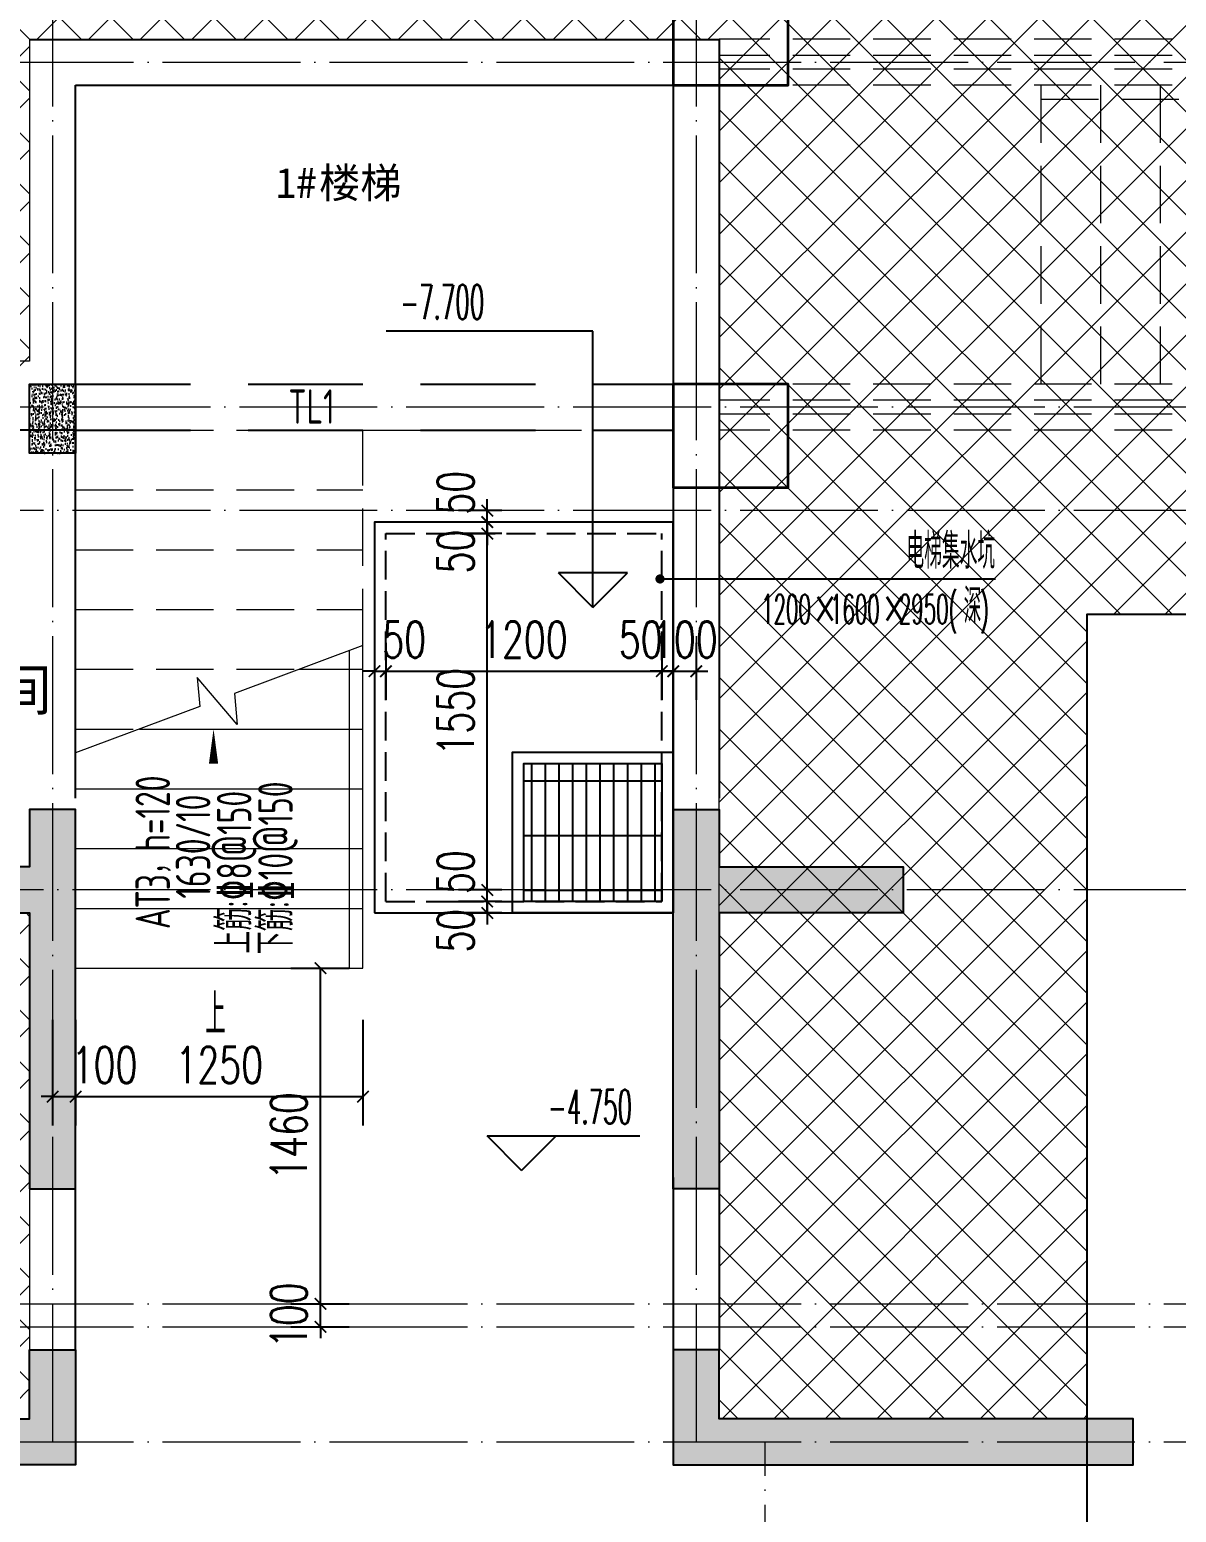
# Model space of a CAD drawing. Extents: x -812054 to 22247, y -644080 to 1003627.
# Drawn here: x -154630 to -149642, y -138653 to -132204 of the extents above; entities that cross this region are included whole.
import ezdxf
from ezdxf.enums import TextEntityAlignment as Align

# ---------------------------------------------------------------- set-up
doc = ezdxf.new("R2010")
doc.units = 0
doc.header["$LTSCALE"] = 1000
for name, pattern in [('#P_--_20B1_001_t3$0$DASH', [0.35, 0.25, -0.1]), ('DASHED', [0.75, 0.5, -0.25]), ('DOTE', [2.42, 2, -0.2, 0.02, -0.2]), ('HIDDEN', [0.375, 0.25, -0.125])]:
    doc.linetypes.add(name, pattern=pattern)
doc.layers.get('0').update_dxf_attribs({"linetype": 'CONTINUOUS'})
doc.layers.get('DEFPOINTS').update_dxf_attribs({"linetype": 'CONTINUOUS'})
for name, color, linetype in [('DIM_ELEV', 3, 'CONTINUOUS'), ('DIM_LEAD', 3, 'CONTINUOUS'), ('DIM_SYMB', 3, 'CONTINUOUS'), ('G', 1, 'CONTINUOUS'), ('HS-A-墙-砼', 41, 'CONTINUOUS'), ('PUB_DIM', 3, 'CONTINUOUS'), ('PUB_TEXT', 2, 'CONTINUOUS'), ('S-Q墙实线', 6, 'CONTINUOUS'), ('S-Z柱实线', 6, 'CONTINUOUS'), ('S-梁', 4, 'DASHED'), ('TEXT', 2, 'CONTINUOUS'), ('WALL', 5, 'CONTINUOUS'), ('人防集水坑', 11, 'CONTINUOUS'), ('审核', 1, 'CONTINUOUS'), ('尺寸标注', 86, 'CONTINUOUS'), ('底图$0$PUB_HATCH', 252, 'CONTINUOUS'), ('排水', 155, 'CONTINUOUS')]:
    doc.layers.add(name, color=color, linetype=linetype)
for name, color, linetype, lineweight in [('DOTE', 19, 'DOTE', 9), ('STAIR', 2, 'CONTINUOUS', 18), ('填充', 251, 'CONTINUOUS', 5)]:
    doc.layers.add(name, color=color, linetype=linetype, lineweight=lineweight)
doc.styles.add('_TCH_DIM', font='SIMPLEX.shx', dxfattribs={"width": 0.7, "bigfont": 'GBCBIG.shx'})
doc.styles.add('_TCH_DIM_T3', font='SIMPLEX', dxfattribs={"width": 0.705882, "bigfont": 'GBCBIG'})
doc.styles.add('TSSD_REIN', font='tssdeng.shx', dxfattribs={"width": 0.7, "height": 300, "bigfont": 'tssdchn.shx'})
doc.styles.add('黑体', font='simhei.ttf')
doc.dimstyles.new('_TCH_ARCH&&50', dxfattribs={"dimtxt": 157.5, "dimasz": 50, "dimexe": 125, "dimexo": 150, "dimgap": 58.75, "dimtad": 1, "dimdec": 0, "dimzin": 0, "dimdsep": 46, "dimtxsty": '_TCH_DIM_T3', "dimblk": 'ARCHTICK', "dimcen": 0.09, "dimclrt": 7, "dimazin": 0, "dimtfac": 1, "dimtdec": 0, "dimtix": 1, "dimtmove": 2, "dimatfit": 3, "dimldrblk": 'ARCHTICK', "dimfxl": 1, "dimtolj": 1, "dimtzin": 0, "dimarcsym": 0})

# ---------------------------------------------------------------- blocks, each defined once
blk = doc.blocks.new('FSFSFASFSFESFSEF')
at = {"layer": '人防集水坑', "ltscale": 0.8}
h = blk.add_hatch(dxfattribs=at)
h.set_pattern_fill('GRATE', color=256, scale=75, style=0)
h.set_pattern_definition([(270, (-806039.36, 23438904.08), (59.53125, -2e-14), []), (360, (-806039.36, 23438904.08), (9e-14, 238.125), [])])
h.paths.add_polyline_path([(286466.6, 761315.5), (287066.6, 761315.5), (287066.6, 760715.5), (286466.6, 760715.5)])
at = {"layer": '人防集水坑', "color": 41, "linetype": '#P_--_20B1_001_t3$0$DASH', "ltscale": 0.5}
for p, q in [((285866.6, 762315.5), (287066.6, 762315.5)), ((285866.6, 760715.5), (285866.6, 762315.5)), ((287066.6, 760715.5), (287066.6, 762315.5)), ((285866.6, 760715.5), (286166.6, 760715.5)), ((286166.6, 760715.5), (287066.6, 760715.5))]:
    blk.add_line(p, q, dxfattribs=at)
at = {"layer": '人防集水坑'}
for points in [[(287116.6, 760665.5), (286416.6, 760665.5), (286416.6, 761365.5), (287116.6, 761365.5)], [(287066.6, 760715.5), (286466.6, 760715.5), (286466.6, 761315.5), (287066.6, 761315.5)]]:
    blk.add_lwpolyline(points, close=True, dxfattribs=at)
at = {"layer": '排水'}
blk.add_lwpolyline([(285816.6, 760665.5), (287116.6, 760665.5), (287116.6, 762365.5), (285816.6, 762365.5)], close=True, dxfattribs=at)
blk = doc.blocks.new('DFBFBFBGF')
at = {"layer": 'STAIR', "color": 246, "linetype": '#P_--_20B1_001_t3$0$DASH'}
for p, q in [((293136.3, 754230.1), (287316.6, 754230.1)), ((293136.3, 754030.1), (293136.3, 754230.1)), ((293136.3, 754160.1), (287316.6, 754160.1)), ((293136.3, 754100.1), (287316.6, 754100.1)), ((293136.3, 754030.1), (287316.6, 754030.1)), ((293136.3, 754030.1), (288716.3, 754030.1)), ((288716.3, 752730.1), (288716.3, 754030.1)), ((288976.3, 752730.1), (288976.3, 754030.1)), ((289236.3, 752730.1), (289236.3, 754030.1)), ((289496.3, 752730.1), (289496.3, 754030.1)), ((289756.3, 752730.1), (289756.3, 754030.1)), ((290016.3, 752730.1), (290016.3, 754030.1)), ((290276.3, 752730.1), (290276.3, 754030.1)), ((290536.3, 752730.1), (290536.3, 754030.1)), ((290796.3, 752730.1), (290796.3, 754030.1)), ((291056.3, 752730.1), (291056.3, 754030.1)), ((291316.3, 752730.1), (291316.3, 754030.1)), ((291576.3, 752730.1), (291576.3, 754030.1)), ((291836.3, 752730.1), (291836.3, 754030.1)), ((292096.3, 752730.1), (292096.3, 754030.1)), ((292356.3, 752730.1), (292356.3, 754030.1)), ((292616.3, 752730.1), (292616.3, 754030.1)), ((292876.3, 752730.1), (292876.3, 754030.1)), ((293136.3, 752730.1), (293136.3, 754030.1)), ((288716.3, 753970.1), (293136.3, 753970.1)), ((293136.3, 752730.1), (287316.6, 752730.1)), ((293136.3, 752730.1), (288716.3, 752730.1)), ((293136.3, 752530.1), (293136.3, 752730.1)), ((293136.3, 752660.1), (287316.6, 752660.1)), ((293136.3, 752600.1), (287316.6, 752600.1)), ((293136.3, 752530.1), (287316.6, 752530.1))]:
    blk.add_line(p, q, dxfattribs=at)
blk.add_lwpolyline([(293136.3, 754230.1), (294636.3, 754230.1), (294636.3, 752530.1), (293136.3, 752530.1)], close=True, dxfattribs=at)
at = {"layer": '审核', "color": 58, "linetype": 'HIDDEN', "ltscale": 0.2}
blk.add_line((289519.4, 752530.1), (289519.4, 754230.1), dxfattribs=at)
blk = doc.blocks.new('_ArchTick')
at = {"color": 0, "linetype": 'ByBlock', "const_width": 0.15}
blk.add_lwpolyline([(-0.5, -0.5), (0.5, 0.5)], dxfattribs=at)
blk = doc.blocks.new('*D1038')
at = {"layer": 'DEFPOINTS', "color": 0, "transparency": 16777216}
for p in [(-153644.1, -137746.1), (-153365.5, -137746.1), (-153644.1, -137846.1)]:
    blk.add_point(p, dxfattribs=at)
at = {"layer": '尺寸标注', "color": 0, "lineweight": -2, "transparency": 16777216}
for p, q in [((-153494.1, -137746.1), (-153240.5, -137746.1)), ((-153365.5, -137746.1), (-153365.5, -137696.1)), ((-153365.5, -137846.1), (-153365.5, -137746.1)), ((-153494.1, -137846.1), (-153240.5, -137846.1)), ((-153365.5, -137846.1), (-153365.5, -137896.1))]:
    blk.add_line(p, q, dxfattribs=at)
at = {"layer": '尺寸标注', "color": 0, "lineweight": -2, "transparency": 16777216, "xscale": 50, "yscale": 50, "zscale": 50}
for p, rotation in [((-153365.5, -137746.1), 269.9997333905758), ((-153365.5, -137846.1), 89.99973339057578)]:
    blk.add_blockref('_ArchTick', p, dxfattribs=dict(at, rotation=rotation))
at = {"layer": '尺寸标注', "color": 7, "transparency": 16777216, "insert": (-153503, -137796.1), "char_height": 157.5, "attachment_point": 5, "rotation": 89.99973, "style": '_TCH_DIM_T3'}
blk.add_mtext('\\A1;100', dxfattribs=at)
blk = doc.blocks.new('*D1039')
at = {"layer": 'DEFPOINTS', "color": 0, "transparency": 16777216}
for p in [(-153644.1, -136286.1), (-153365.5, -136286.1), (-153644.1, -137746.1)]:
    blk.add_point(p, dxfattribs=at)
at = {"layer": '尺寸标注', "color": 0, "lineweight": -2, "transparency": 16777216}
for p, q in [((-153494.1, -136286.1), (-153240.5, -136286.1)), ((-153365.5, -137746.1), (-153365.5, -136286.1)), ((-153494.1, -137746.1), (-153240.5, -137746.1))]:
    blk.add_line(p, q, dxfattribs=at)
at = {"layer": '尺寸标注', "color": 0, "lineweight": -2, "transparency": 16777216, "xscale": 50, "yscale": 50, "zscale": 50}
for p, rotation in [((-153365.5, -136286.1), 89.99973339057705), ((-153365.5, -137746.1), 269.999733390577)]:
    blk.add_blockref('_ArchTick', p, dxfattribs=dict(at, rotation=rotation))
at = {"layer": '尺寸标注', "color": 7, "transparency": 16777216, "insert": (-153503, -137016.1), "char_height": 157.5, "attachment_point": 5, "rotation": 89.99973, "style": '_TCH_DIM_T3'}
blk.add_mtext('\\A1;1460', dxfattribs=at)
blk = doc.blocks.new('*D1040')
at = {"layer": 'DEFPOINTS', "color": 0, "transparency": 16777216}
for p in [(-154430.6, -136361.3), (-153180.6, -136361.3), (-153180.6, -136845)]:
    blk.add_point(p, dxfattribs=at)
at = {"layer": '尺寸标注', "color": 0, "lineweight": -2, "transparency": 16777216}
for p, q in [((-154430.6, -136511.3), (-154430.6, -136970)), ((-153180.6, -136511.3), (-153180.6, -136970)), ((-154430.6, -136845), (-153180.6, -136845))]:
    blk.add_line(p, q, dxfattribs=at)
at = {"layer": '尺寸标注', "color": 0, "lineweight": -2, "transparency": 16777216, "xscale": 50, "yscale": 50, "zscale": 50, "rotation": 180}
blk.add_blockref('_ArchTick', (-154430.6, -136845), dxfattribs=at)
at = {"layer": '尺寸标注', "color": 0, "lineweight": -2, "transparency": 16777216, "xscale": 50, "yscale": 50, "zscale": 50}
blk.add_blockref('_ArchTick', (-153180.6, -136845), dxfattribs=at)
at = {"layer": '尺寸标注', "color": 7, "transparency": 16777216, "insert": (-153805.6, -136707.5), "char_height": 157.5, "attachment_point": 5, "style": '_TCH_DIM_T3'}
blk.add_mtext('\\A1;1250', dxfattribs=at)
blk = doc.blocks.new('*D1041')
at = {"layer": 'DEFPOINTS', "color": 0, "transparency": 16777216}
for p in [(-154530.6, -136361.3), (-154430.6, -136361.3), (-154430.6, -136845)]:
    blk.add_point(p, dxfattribs=at)
at = {"layer": '尺寸标注', "color": 0, "lineweight": -2, "transparency": 16777216}
for p, q in [((-154530.6, -136511.3), (-154530.6, -136970)), ((-154430.6, -136511.3), (-154430.6, -136970)), ((-154530.6, -136845), (-154580.6, -136845)), ((-154530.6, -136845), (-154430.6, -136845)), ((-154430.6, -136845), (-154380.6, -136845))]:
    blk.add_line(p, q, dxfattribs=at)
at = {"layer": '尺寸标注', "color": 0, "lineweight": -2, "transparency": 16777216, "xscale": 50, "yscale": 50, "zscale": 50}
blk.add_blockref('_ArchTick', (-154530.6, -136845), dxfattribs=at)
at = {"layer": '尺寸标注', "color": 0, "lineweight": -2, "transparency": 16777216, "xscale": 50, "yscale": 50, "zscale": 50, "rotation": 180}
blk.add_blockref('_ArchTick', (-154430.6, -136845), dxfattribs=at)
at = {"layer": '尺寸标注', "color": 7, "transparency": 16777216, "insert": (-154304.4, -136707.5), "char_height": 157.5, "attachment_point": 5, "style": '_TCH_DIM_T3'}
blk.add_mtext('\\A1;100', dxfattribs=at)
blk = doc.blocks.new('*D1047')
at = {"layer": 'DEFPOINTS', "color": 0, "transparency": 16777216}
for p in [(-153130.5, -134720.9), (-153080.5, -134720.9), (-153080.5, -134994.6)]:
    blk.add_point(p, dxfattribs=at)
at = {"layer": 'PUB_DIM', "color": 0, "lineweight": -2, "transparency": 16777216}
for p, q in [((-153130.5, -134870.9), (-153130.5, -135119.6)), ((-153080.5, -134870.9), (-153080.5, -135119.6)), ((-153130.5, -134994.6), (-153180.5, -134994.6)), ((-153130.5, -134994.6), (-153080.5, -134994.6)), ((-153080.5, -134994.6), (-153030.5, -134994.6))]:
    blk.add_line(p, q, dxfattribs=at)
at = {"layer": 'PUB_DIM', "color": 0, "lineweight": -2, "transparency": 16777216, "xscale": 50, "yscale": 50, "zscale": 50}
blk.add_blockref('_ArchTick', (-153130.5, -134994.6), dxfattribs=at)
at = {"layer": 'PUB_DIM', "color": 0, "lineweight": -2, "transparency": 16777216, "xscale": 50, "yscale": 50, "zscale": 50, "rotation": 180}
blk.add_blockref('_ArchTick', (-153080.5, -134994.6), dxfattribs=at)
at = {"layer": 'PUB_DIM', "color": 7, "transparency": 16777216, "insert": (-153001, -134857.1), "char_height": 157.5, "attachment_point": 5, "style": '_TCH_DIM_T3'}
blk.add_mtext('\\A1;50', dxfattribs=at)
blk = doc.blocks.new('*D1048')
at = {"layer": 'DEFPOINTS', "color": 0, "transparency": 16777216}
for p in [(-153080.5, -134720.9), (-151880.5, -134720.9), (-151880.5, -134994.6)]:
    blk.add_point(p, dxfattribs=at)
at = {"layer": 'PUB_DIM', "color": 0, "lineweight": -2, "transparency": 16777216}
for p, q in [((-153080.5, -134870.9), (-153080.5, -135119.6)), ((-151880.5, -134870.9), (-151880.5, -135119.6)), ((-153080.5, -134994.6), (-151880.5, -134994.6))]:
    blk.add_line(p, q, dxfattribs=at)
at = {"layer": 'PUB_DIM', "color": 0, "lineweight": -2, "transparency": 16777216, "xscale": 50, "yscale": 50, "zscale": 50, "rotation": 180}
blk.add_blockref('_ArchTick', (-153080.5, -134994.6), dxfattribs=at)
at = {"layer": 'PUB_DIM', "color": 0, "lineweight": -2, "transparency": 16777216, "xscale": 50, "yscale": 50, "zscale": 50}
blk.add_blockref('_ArchTick', (-151880.5, -134994.6), dxfattribs=at)
at = {"layer": 'PUB_DIM', "color": 7, "transparency": 16777216, "insert": (-152480.5, -134857.1), "char_height": 157.5, "attachment_point": 5, "style": '_TCH_DIM_T3'}
blk.add_mtext('\\A1;1200', dxfattribs=at)
blk = doc.blocks.new('*D1049')
at = {"layer": 'DEFPOINTS', "color": 0, "transparency": 16777216}
for p in [(-151880.5, -134720.9), (-151830.5, -134720.9), (-151830.5, -134994.6)]:
    blk.add_point(p, dxfattribs=at)
at = {"layer": 'PUB_DIM', "color": 0, "lineweight": -2, "transparency": 16777216}
for p, q in [((-151880.5, -134870.9), (-151880.5, -135119.6)), ((-151830.5, -134870.9), (-151830.5, -135119.6)), ((-151880.5, -134994.6), (-151930.5, -134994.6)), ((-151880.5, -134994.6), (-151830.5, -134994.6)), ((-151830.5, -134994.6), (-151780.5, -134994.6))]:
    blk.add_line(p, q, dxfattribs=at)
at = {"layer": 'PUB_DIM', "color": 0, "lineweight": -2, "transparency": 16777216, "xscale": 50, "yscale": 50, "zscale": 50}
blk.add_blockref('_ArchTick', (-151880.5, -134994.6), dxfattribs=at)
at = {"layer": 'PUB_DIM', "color": 0, "lineweight": -2, "transparency": 16777216, "xscale": 50, "yscale": 50, "zscale": 50, "rotation": 180}
blk.add_blockref('_ArchTick', (-151830.5, -134994.6), dxfattribs=at)
at = {"layer": 'PUB_DIM', "color": 7, "transparency": 16777216, "insert": (-151972.4, -134857.1), "char_height": 157.5, "attachment_point": 5, "style": '_TCH_DIM_T3'}
blk.add_mtext('\\A1;50', dxfattribs=at)
blk = doc.blocks.new('*D1050')
at = {"layer": 'DEFPOINTS', "color": 0, "transparency": 16777216}
for p in [(-151830.5, -134720.9), (-151730.5, -134720.9), (-151730.5, -134994.6)]:
    blk.add_point(p, dxfattribs=at)
at = {"layer": 'PUB_DIM', "color": 0, "lineweight": -2, "transparency": 16777216}
for p, q in [((-151830.5, -134870.9), (-151830.5, -135119.6)), ((-151730.5, -134870.9), (-151730.5, -135119.6)), ((-151830.5, -134994.6), (-151880.5, -134994.6)), ((-151830.5, -134994.6), (-151730.5, -134994.6)), ((-151730.5, -134994.6), (-151680.5, -134994.6))]:
    blk.add_line(p, q, dxfattribs=at)
at = {"layer": 'PUB_DIM', "color": 0, "lineweight": -2, "transparency": 16777216, "xscale": 50, "yscale": 50, "zscale": 50}
blk.add_blockref('_ArchTick', (-151830.5, -134994.6), dxfattribs=at)
at = {"layer": 'PUB_DIM', "color": 0, "lineweight": -2, "transparency": 16777216, "xscale": 50, "yscale": 50, "zscale": 50, "rotation": 180}
blk.add_blockref('_ArchTick', (-151730.5, -134994.6), dxfattribs=at)
at = {"layer": 'PUB_DIM', "color": 7, "transparency": 16777216, "insert": (-151780.5, -134857.1), "char_height": 157.5, "attachment_point": 5, "style": '_TCH_DIM_T3'}
blk.add_mtext('\\A1;100', dxfattribs=at)
blk = doc.blocks.new('*D1051')
at = {"layer": 'DEFPOINTS', "color": 0, "transparency": 16777216}
for p in [(-152639.9, -134296.1), (-152426.4, -134296.1), (-152426.4, -134346.1)]:
    blk.add_point(p, dxfattribs=at)
at = {"layer": 'PUB_DIM', "color": 0, "lineweight": -2, "transparency": 16777216}
for p, q in [((-152639.9, -134296.1), (-152639.9, -134246.1)), ((-152576.4, -134296.1), (-152764.9, -134296.1)), ((-152639.9, -134346.1), (-152639.9, -134296.1)), ((-152576.4, -134346.1), (-152764.9, -134346.1)), ((-152639.9, -134346.1), (-152639.9, -134396.1))]:
    blk.add_line(p, q, dxfattribs=at)
at = {"layer": 'PUB_DIM', "color": 0, "lineweight": -2, "transparency": 16777216, "xscale": 50, "yscale": 50, "zscale": 50}
for p, rotation in [((-152639.9, -134296.1), 270), ((-152639.9, -134346.1), 90)]:
    blk.add_blockref('_ArchTick', p, dxfattribs=dict(at, rotation=rotation))
at = {"layer": 'PUB_DIM', "color": 7, "transparency": 16777216, "insert": (-152777.4, -134218.3), "char_height": 157.5, "attachment_point": 5, "rotation": 90, "style": '_TCH_DIM_T3'}
blk.add_mtext('\\A1;50', dxfattribs=at)
blk = doc.blocks.new('*D1052')
at = {"layer": 'DEFPOINTS', "color": 0, "transparency": 16777216}
for p in [(-152639.9, -134346.1), (-152426.4, -134346.1), (-152426.4, -134396.1)]:
    blk.add_point(p, dxfattribs=at)
at = {"layer": 'PUB_DIM', "color": 0, "lineweight": -2, "transparency": 16777216}
for p, q in [((-152639.9, -134346.1), (-152639.9, -134296.1)), ((-152576.4, -134346.1), (-152764.9, -134346.1)), ((-152576.4, -134396.1), (-152764.9, -134396.1)), ((-152639.9, -134396.1), (-152639.9, -134346.1)), ((-152639.9, -134396.1), (-152639.9, -134446.1))]:
    blk.add_line(p, q, dxfattribs=at)
at = {"layer": 'PUB_DIM', "color": 0, "lineweight": -2, "transparency": 16777216, "xscale": 50, "yscale": 50, "zscale": 50}
for p, rotation in [((-152639.9, -134346.1), 270), ((-152639.9, -134396.1), 90)]:
    blk.add_blockref('_ArchTick', p, dxfattribs=dict(at, rotation=rotation))
at = {"layer": 'PUB_DIM', "color": 7, "transparency": 16777216, "insert": (-152777.4, -134474.4), "char_height": 157.5, "attachment_point": 5, "rotation": 90, "style": '_TCH_DIM_T3'}
blk.add_mtext('\\A1;50', dxfattribs=at)
blk = doc.blocks.new('*D1053')
at = {"layer": 'DEFPOINTS', "color": 0, "transparency": 16777216}
for p in [(-152639.9, -134396.1), (-152426.4, -134396.1), (-152426.4, -135946.1)]:
    blk.add_point(p, dxfattribs=at)
at = {"layer": 'PUB_DIM', "color": 0, "lineweight": -2, "transparency": 16777216}
for p, q in [((-152576.4, -134396.1), (-152764.9, -134396.1)), ((-152639.9, -135946.1), (-152639.9, -134396.1)), ((-152576.4, -135946.1), (-152764.9, -135946.1))]:
    blk.add_line(p, q, dxfattribs=at)
at = {"layer": 'PUB_DIM', "color": 0, "lineweight": -2, "transparency": 16777216, "xscale": 50, "yscale": 50, "zscale": 50}
for p, rotation in [((-152639.9, -134396.1), 90), ((-152639.9, -135946.1), 270)]:
    blk.add_blockref('_ArchTick', p, dxfattribs=dict(at, rotation=rotation))
at = {"layer": 'PUB_DIM', "color": 7, "transparency": 16777216, "insert": (-152777.4, -135171.1), "char_height": 157.5, "attachment_point": 5, "rotation": 90, "style": '_TCH_DIM_T3'}
blk.add_mtext('\\A1;1550', dxfattribs=at)
blk = doc.blocks.new('*D1054')
at = {"layer": 'DEFPOINTS', "color": 0, "transparency": 16777216}
for p in [(-152639.9, -135946.1), (-152426.4, -135946.1), (-152426.4, -135996.1)]:
    blk.add_point(p, dxfattribs=at)
at = {"layer": 'PUB_DIM', "color": 0, "lineweight": -2, "transparency": 16777216}
for p, q in [((-152576.4, -135946.1), (-152764.9, -135946.1)), ((-152639.9, -135946.1), (-152639.9, -135896.1)), ((-152639.9, -135996.1), (-152639.9, -135946.1)), ((-152576.4, -135996.1), (-152764.9, -135996.1)), ((-152639.9, -135996.1), (-152639.9, -136046.1))]:
    blk.add_line(p, q, dxfattribs=at)
at = {"layer": 'PUB_DIM', "color": 0, "lineweight": -2, "transparency": 16777216, "xscale": 50, "yscale": 50, "zscale": 50}
for p, rotation in [((-152639.9, -135946.1), 270), ((-152639.9, -135996.1), 90)]:
    blk.add_blockref('_ArchTick', p, dxfattribs=dict(at, rotation=rotation))
at = {"layer": 'PUB_DIM', "color": 7, "transparency": 16777216, "insert": (-152777.4, -135868.4), "char_height": 157.5, "attachment_point": 5, "rotation": 90, "style": '_TCH_DIM_T3'}
blk.add_mtext('\\A1;50', dxfattribs=at)
blk = doc.blocks.new('*D1055')
at = {"layer": 'DEFPOINTS', "color": 0, "transparency": 16777216}
for p in [(-152639.9, -135996.1), (-152426.4, -135996.1), (-152426.4, -136046.1)]:
    blk.add_point(p, dxfattribs=at)
at = {"layer": 'PUB_DIM', "color": 0, "lineweight": -2, "transparency": 16777216}
for p, q in [((-152639.9, -135996.1), (-152639.9, -135946.1)), ((-152576.4, -135996.1), (-152764.9, -135996.1)), ((-152639.9, -136046.1), (-152639.9, -135996.1)), ((-152576.4, -136046.1), (-152764.9, -136046.1)), ((-152639.9, -136046.1), (-152639.9, -136096.1))]:
    blk.add_line(p, q, dxfattribs=at)
at = {"layer": 'PUB_DIM', "color": 0, "lineweight": -2, "transparency": 16777216, "xscale": 50, "yscale": 50, "zscale": 50}
for p, rotation in [((-152639.9, -135996.1), 270), ((-152639.9, -136046.1), 90)]:
    blk.add_blockref('_ArchTick', p, dxfattribs=dict(at, rotation=rotation))
at = {"layer": 'PUB_DIM', "color": 7, "transparency": 16777216, "insert": (-152777.4, -136123.3), "char_height": 157.5, "attachment_point": 5, "rotation": 90, "style": '_TCH_DIM_T3'}
blk.add_mtext('\\A1;50', dxfattribs=at)

msp = doc.modelspace()

# ---------------------------------------------------------------- hatches: boundary and pattern name
at = {"layer": 'G'}
h = msp.add_hatch(dxfattribs=at)
h.set_pattern_fill('AR-CONC', color=256, scale=5, angle=-360, style=0)
h.set_pattern_definition([(230, (7291866.697, 299911.292), (-35.86300913, 3.13760675), [3.75, -41.25]), (175, (7291866.697, 299911.292), (6.93756668, -37.60960669), [3, -33]), (280.4514, (7291863.708, 299911.554), (-28.92546909, -34.4719771), [3.1870095, -35.0571056]), (226.1842, (7291866.697, 299901.292), (-53.36205243, 8.27595072), [5.625, -61.875]), (276.6356, (7291862.25, 299901.98), (-46.73313528, -48.70589355), [4.7805144, -52.58565]), (171.1842, (7291866.697, 299901.29), (-46.73309726, -48.70593005), [4.5, -49.5]), (201, (7291861.697, 299903.792), (-29.84535261, 20.13094453), [3.75, -41.25]), (146, (7291861.697, 299903.792), (-12.1657666, -36.25750225), [3, -33]), (251.4514, (7291859.21, 299905.47), (-42.01113143, -16.12652484), [3.1870095, -35.0571056]), (217.5, (7291866.697, 299911.292), (-0.607992766, -16.644692692), [0, -32.6, 0, -33.5, 0, -33.125]), (187.5, (7291866.697, 299911.292), (-13.15347687, -19.720585594), [0, -19.1, 0, -31.85, 0, -12.625]), (147.5, (7291877.847, 299911.292), (-26.691121809, 1.127743587), [0, -12.5, 0, -39, 0, -51.75]), (137.5, (7291882.847, 299911.292), (-29.15930847, -5.00524912), [0, -16.25, 0, -25.9, 0, -36.75])])
h.paths.add_polyline_path([(-154430.49, -134046.12), (-154630.49, -134046.12), (-154630.49, -133746.12), (-154430.49, -133746.12)])
at = {"layer": '填充'}
h = msp.add_hatch(dxfattribs=at)
h.set_pattern_fill('ANSI37', color=196, scale=100, style=0)
h.set_pattern_definition([(45, (-250703.12, -243616.84), (-112.2532, 112.2532), []), (135, (-250703.12, -243616.84), (-112.2532, -112.2532), [])])
h.paths.add_polyline_path([(-154630.5, -136046.12), (-156230.3, -136046.12), (-156230.3, -142946.11), (-150030.3, -142946.11), (-150030.3, -141446.12), (-151780.5, -141446.12), (-151780.5, -142146.11), (-154480.5, -142146.11), (-154480.5, -140046.12), (-154930.5, -140046.12), (-154930.5, -138245.85), (-154630.5, -138245.85)])
h.paths.add_polyline_path([(-156230.3, -133746.12), (-154630.5, -133746.12), (-154630.49, -132246.12), (-151630.49, -132246.12), (-151630.49, -138245.87), (-150030.3, -138245.86), (-150030.3, -134746.11), (-143680.29, -134746.11), (-143680.29, -129446.11), (-156230.3, -129446.11)])
at = {"layer": '底图$0$PUB_HATCH'}
for points in [[(-154630.5, -137246.11), (-154430.5, -137246.11), (-154430.5, -135596.11), (-154630.5, -135596.11), (-154630.5, -135846.11), (-155430.38, -135846.11), (-155430.38, -136046.11), (-154630.5, -136046.11)], [(-151630.5, -137246.11), (-151830.5, -137246.11), (-151830.5, -135596.11), (-151630.5, -135596.11), (-151630.5, -135846.11), (-150830.5, -135846.11), (-150830.5, -136046.11), (-151630.5, -136046.11)], [(-154430.5, -137946.11), (-154430.5, -138446.11), (-156430.5, -138446.11), (-156430.5, -138246.11), (-154630.5, -138246.11), (-154630.5, -137946.11)], [(-151830.5, -137946.11), (-151830.5, -138446.11), (-149830.5, -138446.11), (-149830.5, -138246.11), (-151630.5, -138246.11), (-151630.5, -137946.11)]]:
    msp.add_hatch(color=256, dxfattribs=at).paths.add_polyline_path(points)

# ---------------------------------------------------------------- linework, layer by layer
at = {"layer": 'DIM_ELEV'}
for p, q in [((-152179.94, -133515.63), (-153080.25, -133515.63)), ((-152179.94, -134717.14), (-152179.94, -133515.63)), ((-152179.94, -134717.14), (-152329.94, -134567.14)), ((-152029.94, -134567.14), (-152329.94, -134567.14)), ((-152179.94, -134717.14), (-152029.94, -134567.14))]:
    msp.add_line(p, q, dxfattribs=at)
at = {"layer": 'DIM_ELEV', "color": 6}
for p, q in [((-152490.34, -137166.11), (-152640.34, -137016.11)), ((-152640.34, -137016.11), (-151975.42, -137016.11)), ((-152490.34, -137166.11), (-152340.34, -137016.11))]:
    msp.add_line(p, q, dxfattribs=at)
at = {"layer": 'DIM_LEAD'}
for p, q in [((-151888.25, -134593.31), (-151200.67, -134593.31)), ((-151200.67, -134593.31), (-150429.56, -134593.31))]:
    msp.add_line(p, q, dxfattribs=at)
at = {"layer": 'DIM_LEAD', "const_width": 20}
msp.add_lwpolyline([(-151898.25, -134593.31, 1), (-151878.25, -134593.31, 1)], format="xyb", close=True, dxfattribs=at)
at = {"layer": 'DIM_SYMB'}
msp.add_lwpolyline([(-156230.3, -129446.11), (-156230.3, -134746.11), (-156230.3, -134746.11), (-156230.3, -142946.11), (-150030.3, -142946.11), (-150030.3, -134746.11), (-143680.29, -134746.11), (-143680.29, -129446.11)], close=True, dxfattribs=at)
msp.add_lwpolyline([(-153830.5, -136351.01, 0, 0, 0), (-153830.5, -135246.11, 0, 40, 0), (-153830.5, -135396.11, 0, 0, 0)], format="xyseb", dxfattribs=at)
at = {"layer": 'DOTE', "linetype": 'DOTE', "ltscale": 0.3}
for p, q in [((-154530.3, -138345.84), (-154530.3, -129446.11)), ((-151730.3, -138345.84), (-151730.3, -129446.11)), ((-156230.3, -132346.12), (-143680.29, -132346.12)), ((-143680.29, -133846.11), (-156230.3, -133846.11)), ((-143680.29, -134296.11), (-156230.3, -134296.11)), ((-143680.29, -135946.11), (-156230.3, -135946.11)), ((-156230.3, -137746.11), (-143680.29, -137746.11)), ((-156230.3, -137846.11), (-143680.29, -137846.11)), ((-156230.3, -138345.84), (-143680.29, -138345.84)), ((-151430.3, -139946.11), (-151430.3, -138346.11))]:
    msp.add_line(p, q, dxfattribs=at)
at = {"layer": 'G'}
msp.add_lwpolyline([(-154430.49, -134046.12), (-154630.49, -134046.12), (-154630.49, -133746.12), (-154430.49, -133746.12)], close=True, dxfattribs=at)
at = {"layer": 'HS-A-墙-砼'}
msp.add_line((-154430.5, -133946.12), (-156230.3, -133946.12), dxfattribs=at)
at = {"layer": 'S-Q墙实线', "color": 6}
for points in [[(-154630.5, -137246.11), (-154430.5, -137246.11), (-154430.5, -135596.11), (-154630.5, -135596.11), (-154630.5, -135846.11), (-155430.38, -135846.11), (-155430.38, -136046.11), (-154630.5, -136046.11)], [(-151630.5, -137246.11), (-151830.5, -137246.11), (-151830.5, -135596.11), (-151630.5, -135596.11), (-151630.5, -135846.11), (-150830.5, -135846.11), (-150830.5, -136046.11), (-151630.5, -136046.11)], [(-154430.5, -137946.11), (-154430.5, -138446.11), (-156430.5, -138446.11), (-156430.5, -138246.11), (-154630.5, -138246.11), (-154630.5, -137946.11)], [(-151830.5, -137946.11), (-151830.5, -138446.11), (-149830.5, -138446.11), (-149830.5, -138246.11), (-151630.5, -138246.11), (-151630.5, -137946.11)]]:
    msp.add_lwpolyline(points, close=True, dxfattribs=at)
at = {"layer": 'S-Z柱实线', "color": 2, "lineweight": 35}
for points in [[(-151830.5, -131996.11), (-151830.5, -132446.11), (-151330.5, -132446.11), (-151330.5, -131996.11)], [(-151830.5, -133746.11), (-151830.5, -134196.11), (-151330.5, -134196.11), (-151330.5, -133746.11)]]:
    msp.add_lwpolyline(points, close=True, dxfattribs=at)
at = {"layer": 'S-梁'}
for p, q in [((-154430.49, -133746.11), (-151830.5, -133746.12)), ((-154430.49, -133946.11), (-151830.5, -133946.12))]:
    msp.add_line(p, q, dxfattribs=at)
at = {"layer": 'STAIR', "color": 246, "linetype": '#P_--_20B1_001_t3$0$DASH'}
for p, q in [((-154430.5, -135546.12), (-154430.49, -133946.11)), ((-154430.49, -133946.11), (-153180.49, -133946.12)), ((-153180.5, -136286.12), (-153180.49, -133946.12)), ((-153180.49, -133946.12), (-151830.5, -133946.12)), ((-154430.49, -134206.11), (-153180.49, -134206.12)), ((-154430.49, -134466.11), (-153180.49, -134466.12)), ((-154430.5, -134726.11), (-153180.5, -134726.12)), ((-154430.5, -134986.11), (-153180.5, -134986.12)), ((-154430.5, -135246.11), (-153180.5, -135246.12)), ((-154430.5, -135506.11), (-153180.5, -135506.12)), ((-154430.5, -135766.11), (-153180.5, -135766.12)), ((-154430.5, -136026.11), (-153180.5, -136026.12)), ((-154430.5, -136286.11), (-153180.5, -136286.12))]:
    msp.add_line(p, q, dxfattribs=at)
at = {"layer": 'STAIR'}
for p, q in [((-153180.5, -134882.12), (-153740.05, -135091.61)), ((-153180.5, -136286.12), (-153180.5, -134882.12)), ((-153727.05, -135225.98), (-153901.83, -135021.53)), ((-153901.83, -135021.53), (-153889.63, -135147.61)), ((-153458.28, -134986.12), (-153180.5, -134986.12)), ((-153740.05, -135091.61), (-153727.05, -135225.98)), ((-153889.63, -135147.61), (-154430.5, -135350.11)), ((-154152.72, -135246.11), (-153180.5, -135246.12)), ((-154430.5, -135546.12), (-154430.5, -135350.11)), ((-154430.5, -135506.11), (-153180.5, -135506.12)), ((-154430.5, -135766.11), (-153180.5, -135766.12)), ((-154430.5, -136026.11), (-153180.5, -136026.12)), ((-154430.5, -136286.11), (-153180.5, -136286.12))]:
    msp.add_line(p, q, dxfattribs=at)
msp.add_lwpolyline([(-153240.5, -134904.58), (-153240.5, -136286.12)], dxfattribs=at)
at = {"layer": 'WALL'}
for p, q in [((-154630.5, -132246.12), (-151630.5, -132246.12)), ((-151630.5, -132246.12), (-151630.5, -135546.12)), ((-154430.5, -132446.12), (-151830.5, -132446.12)), ((-154430.5, -133846.12), (-154430.5, -132446.12)), ((-151830.5, -132446.12), (-151830.5, -135546.12)), ((-154430.5, -135546.12), (-154430.5, -133846.12)), ((-154430.5, -137946.11), (-154430.5, -137196.12)), ((-151830.5, -137196.12), (-151830.5, -137946.11)), ((-151630.5, -137196.12), (-151630.5, -137846.11)), ((-151630.5, -137846.11), (-151630.5, -137945.85))]:
    msp.add_line(p, q, dxfattribs=at)
at = {"layer": '填充', "color": 196}
msp.add_lwpolyline([(-154630.49, -132246.12), (-154630.5, -133646.12), (-156230.3, -133646.12), (-156230.3, -136046.12), (-154630.5, -136046.12), (-154630.5, -138245.85), (-154930.5, -138245.85), (-154930.5, -140046.12), (-154480.5, -140046.12), (-154480.5, -142146.11), (-151780.5, -142146.11), (-151780.5, -141446.12), (-150030.3, -141446.11), (-150030.3, -138245.85), (-151630.49, -138245.87), (-151630.49, -132246.12)], close=True, dxfattribs=at)

# ---------------------------------------------------------------- block references
for name, p in [('DFBFBFBGF', (-438947.07, -886476.02)), ('FSFSFASFSFESFSEF', (-438947.07, -896711.65))]:
    msp.add_blockref(name, p)

# ---------------------------------------------------------------- texts
at = {"layer": 'PUB_TEXT', "color": 246, "style": '黑体'}
for s, p in [('楼梯', (-153371.42, -132936.05)), ('1#', (-153560.45, -132936.05))]:
    msp.add_text(s, height=131.435, dxfattribs=at).set_placement(p)
at = {"layer": 'PUB_TEXT', "style": '_TCH_DIM'}
for s, height, width, p in [('-7.700', 148.75, 0.494118, (-153018.25, -133463.13)), ('电梯集水坑', 153.191, 0.7, (-150816.37, -134548.31)), ('2950(', 127.5, 0.494118, (-150849.05, -134788.31)), ('深', 153.19, 0.7, (-150567.05, -134788.31)), (')', 127.5, 0.494118, (-150495.56, -134788.31)), ('1200', 127.5, 0.494118, (-151448.02, -134788.31)), ('×', 153.19, 0.7, (-151220.02, -134788.31)), ('1600', 127.5, 0.494118, (-151148.54, -134788.31)), ('×', 153.19, 0.7, (-150920.54, -134788.31)), ('上', 178.72, 0.7, (-153866.99, -136576.06))]:
    msp.add_text(s, height=height, dxfattribs=dict(at, width=width)).set_placement(p)
at = {"layer": 'PUB_TEXT', "color": 7}
msp.add_text('单体配电间', height=178.723, dxfattribs=at).set_placement((-155696.38, -135165.16))
at = {"layer": 'PUB_TEXT', "color": 6, "style": '_TCH_DIM', "width": 0.494118}
msp.add_text('-4.750', height=148.75, dxfattribs=at).set_placement((-152375.42, -136963.61))
at = {"layer": 'TEXT', "color": 230, "style": 'TSSD_REIN', "width": 0.7}
msp.add_text('TL1', height=150, dxfattribs=at).set_placement((-153504.85, -133918.42))
for s, p in [('AT3，h=120', (-154020.12, -135782.24)), ('1630/10', (-153844.45, -135757.5))]:
    msp.add_text(s, height=150, rotation=90, dxfattribs=at).set_placement(p, align=Align.CENTER)
for s, p in [('下筋:%%13210@150', (-153486.38, -136225.6, 0)), ('上筋:%%1328@150', (-153665.98, -136223.18, 0))]:
    msp.add_text(s, height=150, rotation=90, dxfattribs=at).set_placement(p)

# ---------------------------------------------------------------- dimensions: what is measured, and where the dimension line sits
at = {"layer": 'PUB_DIM'}
for base, p1, p2, angle, picture, middle in [((-152639.87, -134296.12), (-152426.41, -134346.12), (-152426.41, -134296.12), 90, '*D1051', (-152777.37, -134218.35)), ((-152639.87, -134346.12), (-152426.41, -134396.12), (-152426.41, -134346.12), 90, '*D1052', (-152777.37, -134474.45)), ((-153080.5, -134994.59), (-153130.5, -134720.87), (-153080.5, -134720.87), 0, '*D1047', (-153001, -134857.09)), ((-151830.5, -134994.59), (-151880.5, -134720.87), (-151830.5, -134720.87), 0, '*D1049', (-151972.43, -134857.09)), ((-152639.87, -135946.12), (-152426.41, -135996.12), (-152426.41, -135946.12), 90, '*D1054', (-152777.37, -135868.44)), ((-152639.87, -135996.12), (-152426.41, -136046.12), (-152426.41, -135996.12), 90, '*D1055', (-152777.37, -136123.3))]:
    dim = msp.add_linear_dim(base=base, p1=p1, p2=p2, angle=angle, dimstyle='_TCH_ARCH&&50', dxfattribs=at)
    dim.commit()
    dim.dimension.update_dxf_attribs({"geometry": picture, "text_midpoint": middle, "dimtype": 161})
for p1, p2, distance, picture, middle in [((-152426.41, -135946.12), (-152426.41, -134396.12), 213.46, '*D1053', (-152777.37, -135171.12)), ((-153080.5, -134720.87), (-151880.5, -134720.87), -273.73, '*D1048', (-152480.5, -134857.09)), ((-151830.5, -134720.87), (-151730.5, -134720.87), -273.73, '*D1050', (-151780.5, -134857.09))]:
    dim = msp.add_aligned_dim(p1=p1, p2=p2, distance=distance, dimstyle='_TCH_ARCH&&50', dxfattribs=at)
    dim.commit()
    dim.dimension.update_dxf_attribs({"geometry": picture, "text_midpoint": middle})
at = {"layer": '尺寸标注', "color": 106}
for p1, p2, distance, picture, middle in [((-153644.12, -137746.11), (-153644.12, -136286.11), -278.61, '*D1039', (-153503.01, -137016.11)), ((-154430.63, -136361.35), (-153180.63, -136361.35), -483.64, '*D1040', (-153805.63, -136707.49)), ((-153644.12, -137846.11), (-153644.12, -137746.11), -278.61, '*D1038', (-153503.01, -137796.11))]:
    dim = msp.add_aligned_dim(p1=p1, p2=p2, distance=distance, dimstyle='_TCH_ARCH&&50', dxfattribs=at)
    dim.commit()
    dim.dimension.update_dxf_attribs({"geometry": picture, "text_midpoint": middle})
dim = msp.add_linear_dim(base=(-154430.63, -136844.99), p1=(-154530.56, -136361.35), p2=(-154430.63, -136361.35), angle=0, dimstyle='_TCH_ARCH&&50', dxfattribs=at)
dim.commit()
dim.dimension.update_dxf_attribs({"geometry": '*D1041', "text_midpoint": (-154304.41, -136707.49), "dimtype": 161})

doc.saveas('drawing.dxf')
